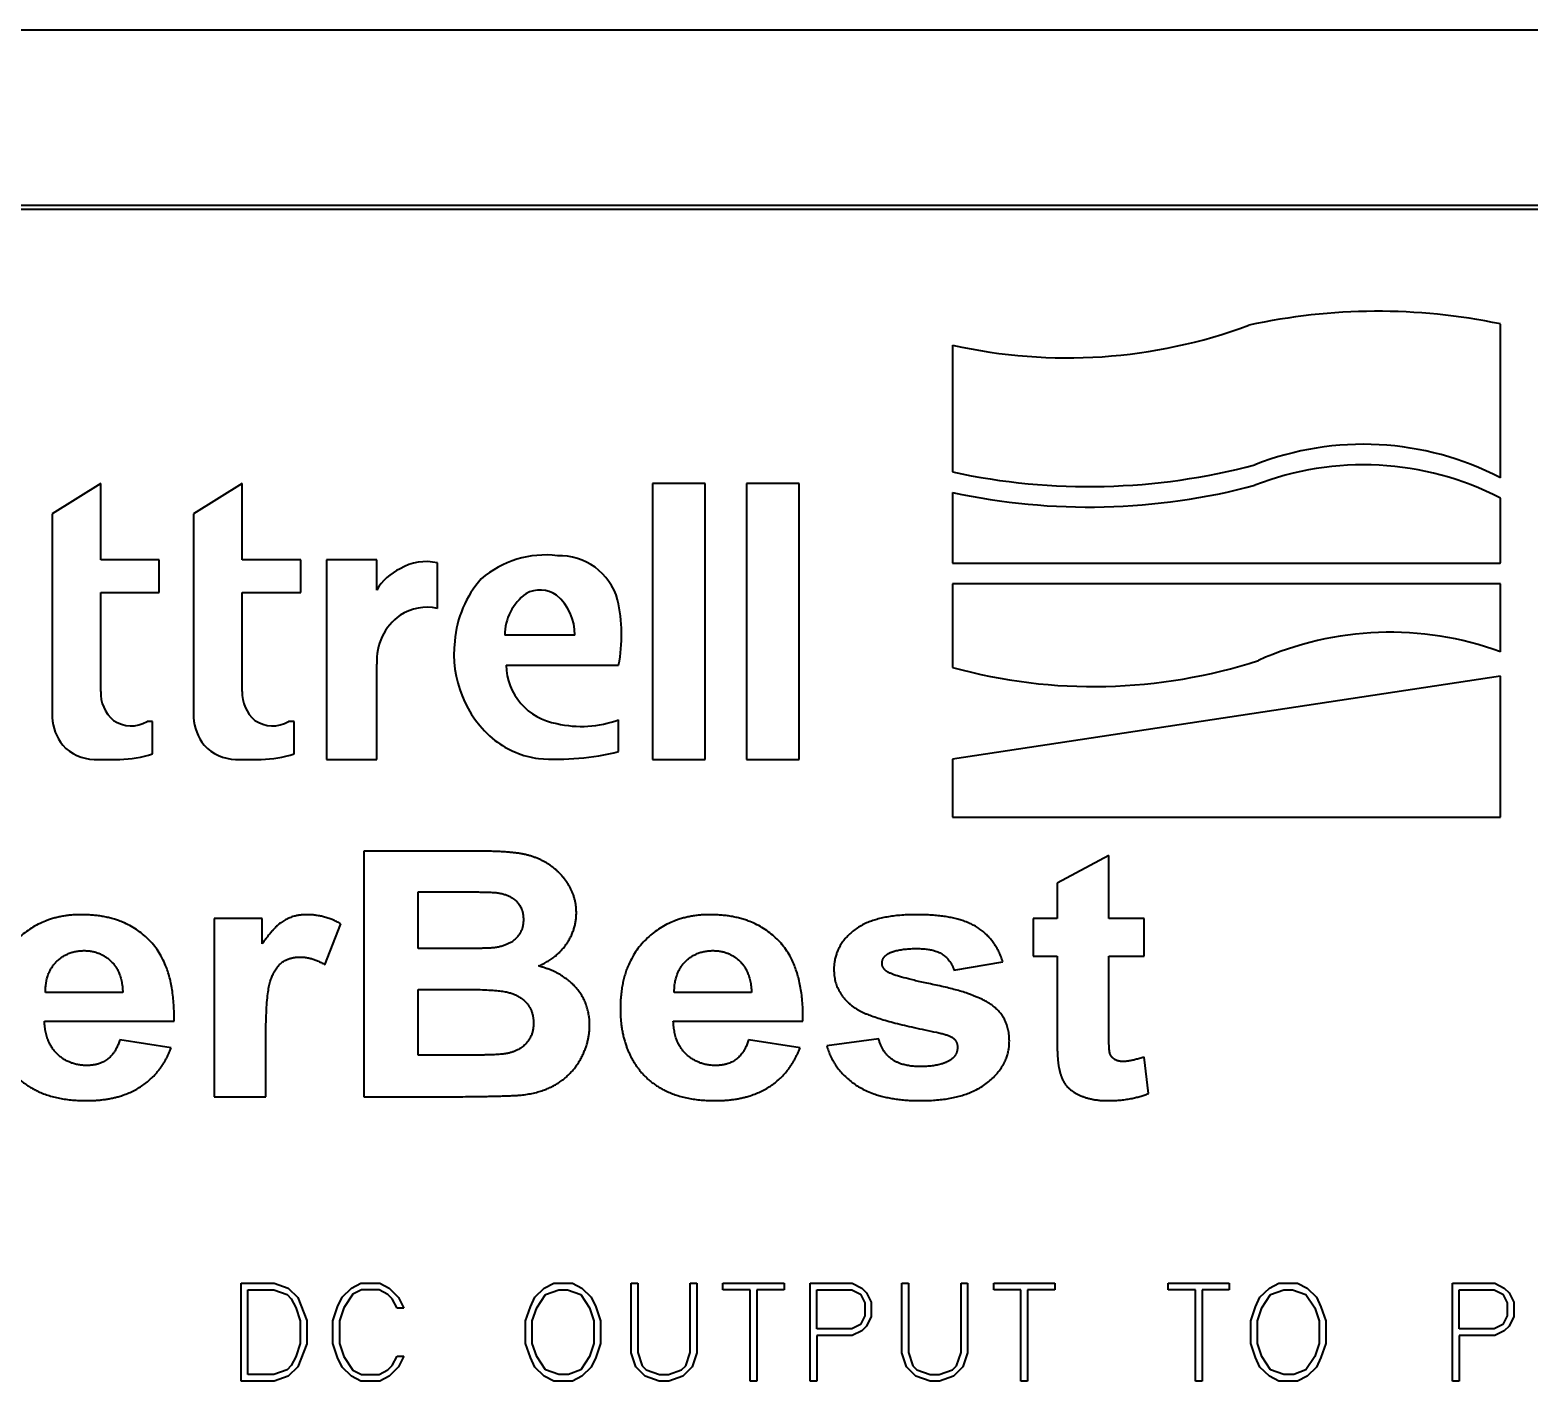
# Model space of a CAD drawing. Header units: millimetres. Extents: x 0 to 5887, y 0 to 4158.
# Drawn here: x 4992.88 to 5035.6, y 1687.42 to 1725.91 of the extents above; entities that cross this region are included whole.
import ezdxf

# ---------------------------------------------------------------- set-up
doc = ezdxf.new("R2010")
doc.units = ezdxf.units.MM
doc.header["$LTSCALE"] = 7
doc.layers.add('가시적인 것(ISO)', color=3, linetype='Continuous', lineweight=40)

msp = doc.modelspace()

# ---------------------------------------------------------------- linework, layer by layer
at = {"layer": '가시적인 것(ISO)'}
for p, q in [((4917.0357, 1725.9081), (5077.0357, 1725.9081)), ((5068.0275, 1720.9081), (4926.3155, 1720.9081)), ((4926.3941, 1720.8081), (5067.9488, 1720.8081)), ((5034.7868, 1713.1555), (5034.7868, 1717.533)), ((5019.1728, 1716.9334), (5019.1728, 1713.3191)), ((4994.8963, 1712.99), (4993.5095, 1712.1229)), ((4994.8963, 1710.8148), (4994.8963, 1712.99)), ((4998.9294, 1712.99), (4997.5427, 1712.1229)), ((4998.9294, 1710.8148), (4998.9294, 1712.99)), ((5012.1225, 1712.99), (5010.6199, 1712.99)), ((5010.6199, 1712.99), (5010.6199, 1705.1313)), ((5012.1225, 1705.1313), (5012.1225, 1712.99)), ((5014.7992, 1712.99), (5013.2965, 1712.99)), ((5013.2965, 1712.99), (5013.2965, 1705.1313)), ((5014.7992, 1705.1313), (5014.7992, 1712.99)), ((5019.1728, 1712.7359), (5019.1728, 1710.719)), ((5034.7868, 1710.7338), (5034.7868, 1712.5723)), ((4993.5095, 1712.1229), (4993.5095, 1706.3273)), ((4997.5427, 1712.1229), (4997.5427, 1706.3273)), ((4996.5625, 1710.8148), (4994.8963, 1710.8148)), ((4996.5625, 1709.8869), (4996.5625, 1710.8148)), ((5000.5956, 1710.8148), (4998.9294, 1710.8148)), ((5000.5956, 1709.8869), (5000.5956, 1710.8148)), ((5002.7628, 1710.8148), (5001.3284, 1710.8148)), ((5001.3284, 1710.8148), (5001.3284, 1705.1313)), ((5002.7628, 1709.955), (5002.7628, 1710.8148)), ((5004.4905, 1709.433), (5004.4905, 1710.7276)), ((5019.1728, 1710.719), (5034.7719, 1710.719)), ((5034.7719, 1710.719), (5034.7868, 1710.7338)), ((4994.8963, 1709.8869), (4996.5625, 1709.8869)), ((4994.8963, 1707.0687), (4994.8963, 1709.8869)), ((4998.9294, 1707.0687), (4998.9294, 1709.8869)), ((4998.9294, 1709.8869), (5000.5956, 1709.8869)), ((5019.1728, 1710.1358), (5019.1728, 1707.7488)), ((5034.7868, 1710.1358), (5019.1728, 1710.1358)), ((5034.7868, 1708.1979), (5034.7868, 1710.1358)), ((5008.4056, 1708.6673), (5006.413, 1708.6673)), ((5002.7628, 1705.1313), (5002.7628, 1707.8456)), ((5006.448, 1707.8154), (5009.6557, 1707.8154)), ((5034.7868, 1707.4983), (5019.1728, 1705.1349)), ((5034.7868, 1703.4823), (5034.7868, 1707.4983)), ((4996.3708, 1706.2057), (4996.2158, 1706.2057)), ((4996.3708, 1705.2897), (4996.3708, 1706.2057)), ((5000.4039, 1706.2057), (5000.249, 1706.2057)), ((5000.4039, 1705.2897), (5000.4039, 1706.2057)), ((5009.6561, 1705.3507), (5009.6561, 1706.2551)), ((4994.7063, 1705.1313), (4995.4352, 1705.1313)), ((4998.7395, 1705.1313), (4999.4684, 1705.1313)), ((5001.3284, 1705.1313), (5002.7628, 1705.1313)), ((5010.6199, 1705.1313), (5012.1225, 1705.1313)), ((5013.2965, 1705.1313), (5014.7992, 1705.1313)), ((5019.1728, 1705.1349), (5019.1728, 1703.4823)), ((5019.1728, 1703.4823), (5034.7868, 1703.4823)), ((5002.3902, 1702.5207), (5002.3902, 1695.5207)), ((5005.4634, 1702.5207), (5002.3902, 1702.5207)), ((5023.625, 1702.3927), (5022.1524, 1701.6031)), ((5023.625, 1700.5947), (5023.625, 1702.3927)), ((5003.9428, 1701.3576), (5004.8338, 1701.3576)), ((5003.9428, 1699.741), (5003.9428, 1701.3576)), ((5022.1524, 1701.6031), (5022.1524, 1700.5947)), ((4998.1272, 1700.5947), (4998.1272, 1695.5207)), ((4999.4984, 1700.5947), (4998.1272, 1700.5947)), ((4999.4984, 1699.8744), (4999.4984, 1700.5947)), ((5001.2858, 1699.2822), (5001.7393, 1700.4506)), ((5021.4748, 1700.5947), (5021.4748, 1699.5276)), ((5022.1524, 1700.5947), (5021.4748, 1700.5947)), ((5024.6333, 1700.5947), (5023.625, 1700.5947)), ((5024.6333, 1699.5276), (5024.6333, 1700.5947)), ((5004.9619, 1699.741), (5003.9428, 1699.741)), ((5019.2126, 1699.1274), (5020.6051, 1699.3622)), ((5021.4748, 1699.5276), (5022.1524, 1699.5276)), ((5022.1524, 1699.5276), (5022.1524, 1697.3134)), ((5023.625, 1699.5276), (5024.6333, 1699.5276)), ((5023.625, 1697.4841), (5023.625, 1699.5276)), ((4995.5236, 1698.4925), (4993.3201, 1698.4925)), ((5003.9428, 1698.5779), (5005.1966, 1698.5779)), ((5003.9428, 1696.7052), (5003.9428, 1698.5779)), ((5013.4451, 1698.4925), (5011.2416, 1698.4925)), ((4993.2934, 1697.6709), (4996.9855, 1697.6709)), ((5011.2149, 1697.6709), (5014.907, 1697.6709)), ((4996.9055, 1696.9133), (4995.4382, 1697.1373)), ((4999.5998, 1695.5207), (4999.5998, 1697.084)), ((5014.8269, 1696.9133), (5013.3597, 1697.1373)), ((5017.0678, 1697.1747), (5015.5899, 1696.972)), ((5005.3833, 1696.7052), (5003.9428, 1696.7052)), ((5024.7561, 1695.6114), (5024.6333, 1696.6518)), ((4998.1272, 1695.5207), (4999.5998, 1695.5207)), ((5002.3902, 1695.5207), (5005.0045, 1695.5207)), ((4998.896, 1690.2055), (4999.8382, 1690.2055)), ((4998.896, 1687.4229), (4998.896, 1690.2055)), ((4999.8382, 1690.2055), (5000.2394, 1690.0709)), ((5002.0435, 1690.0709), (5002.3128, 1690.2055)), ((5002.3128, 1690.2055), (5002.846, 1690.2055)), ((5002.846, 1690.2055), (5003.1178, 1690.0709)), ((5007.5363, 1690.0709), (5007.8055, 1690.2055)), ((5007.8055, 1690.2055), (5008.3387, 1690.2055)), ((5008.3387, 1690.2055), (5008.6105, 1690.0709)), ((5010.0109, 1690.2055), (5010.1999, 1690.2055)), ((5010.0109, 1688.2253), (5010.0109, 1690.2055)), ((5010.1999, 1690.2055), (5010.1999, 1688.2356)), ((5011.6986, 1690.2055), (5011.8875, 1690.2055)), ((5011.6986, 1688.2356), (5011.6986, 1690.2055)), ((5011.8875, 1690.2055), (5011.8875, 1688.2253)), ((5012.6304, 1690.2055), (5014.3725, 1690.2055)), ((5012.6304, 1690.0165), (5012.6304, 1690.2055)), ((5014.3725, 1690.2055), (5014.3725, 1690.0165)), ((5015.1128, 1690.2055), (5016.3164, 1690.2055)), ((5015.1128, 1687.4229), (5015.1128, 1690.2055)), ((5016.3164, 1690.2055), (5016.5882, 1690.0709)), ((5017.7272, 1690.2055), (5017.9161, 1690.2055)), ((5017.7272, 1688.2253), (5017.7272, 1690.2055)), ((5017.9161, 1690.2055), (5017.9161, 1688.2356)), ((5019.4148, 1690.2055), (5019.6038, 1690.2055)), ((5019.4148, 1688.2356), (5019.4148, 1690.2055)), ((5019.6038, 1690.2055), (5019.6038, 1688.2253)), ((5020.3467, 1690.2055), (5022.0888, 1690.2055)), ((5020.3467, 1690.0165), (5020.3467, 1690.2055)), ((5022.0888, 1690.2055), (5022.0888, 1690.0165)), ((5025.3192, 1690.2055), (5027.0612, 1690.2055)), ((5025.3192, 1690.0165), (5025.3192, 1690.2055)), ((5027.0612, 1690.2055), (5027.0612, 1690.0165)), ((5028.2027, 1690.0709), (5028.4719, 1690.2055)), ((5028.4719, 1690.2055), (5029.0052, 1690.2055)), ((5029.0052, 1690.2055), (5029.277, 1690.0709)), ((5033.4237, 1690.2055), (5034.6274, 1690.2055)), ((5033.4237, 1687.4229), (5033.4237, 1690.2055)), ((5034.6274, 1690.2055), (5034.8991, 1690.0709)), ((4999.0849, 1690.0165), (4999.8304, 1690.0165)), ((4999.0849, 1687.6118), (4999.0849, 1690.0165)), ((4999.8304, 1690.0165), (5000.2083, 1689.8897)), ((5000.2083, 1689.8897), (5000.3274, 1689.768)), ((5000.2394, 1690.0709), (5000.5112, 1689.8017)), ((5000.3274, 1689.768), (5000.4568, 1689.5169)), ((5000.5112, 1689.8017), (5000.7726, 1689.1442)), ((5001.6475, 1689.5377), (5001.7769, 1689.8069)), ((5001.7769, 1689.8069), (5002.0435, 1690.0709)), ((5002.0798, 1689.8949), (5001.8287, 1689.5118)), ((5002.3283, 1690.0165), (5002.0798, 1689.8949)), ((5002.833, 1690.0165), (5002.3283, 1690.0165)), ((5003.0789, 1689.8897), (5002.833, 1690.0165)), ((5003.2032, 1689.768), (5003.0789, 1689.8897)), ((5003.1178, 1690.0709), (5003.3844, 1689.8043)), ((5003.3404, 1689.4962), (5003.2032, 1689.768)), ((5003.3844, 1689.8043), (5003.5371, 1689.4962)), ((5007.1403, 1689.5377), (5007.2671, 1689.8069)), ((5007.2671, 1689.8069), (5007.5363, 1690.0709)), ((5007.3215, 1689.5118), (5007.5725, 1689.8897)), ((5007.5725, 1689.8897), (5007.9479, 1690.0165)), ((5007.9479, 1690.0165), (5008.199, 1690.0165)), ((5008.199, 1690.0165), (5008.5743, 1689.8897)), ((5008.5743, 1689.8897), (5008.828, 1689.5118)), ((5008.6105, 1690.0709), (5008.8771, 1689.8069)), ((5008.8771, 1689.8069), (5009.0066, 1689.5377)), ((5013.407, 1690.0165), (5012.6304, 1690.0165)), ((5013.407, 1687.4229), (5013.407, 1690.0165)), ((5014.3725, 1690.0165), (5013.5959, 1690.0165)), ((5013.5959, 1690.0165), (5013.5959, 1687.4229)), ((5015.3018, 1690.0165), (5016.3009, 1690.0165)), ((5015.3018, 1688.9086), (5015.3018, 1690.0165)), ((5016.3009, 1690.0165), (5016.5468, 1689.8949)), ((5016.5468, 1689.8949), (5016.6685, 1689.649)), ((5016.5882, 1690.0709), (5016.7254, 1689.9363)), ((5016.7254, 1689.9363), (5016.8574, 1689.6645)), ((5021.1232, 1690.0165), (5020.3467, 1690.0165)), ((5021.1232, 1687.4229), (5021.1232, 1690.0165)), ((5022.0888, 1690.0165), (5021.3122, 1690.0165)), ((5021.3122, 1690.0165), (5021.3122, 1687.4229)), ((5026.0957, 1690.0165), (5025.3192, 1690.0165)), ((5026.0957, 1687.4229), (5026.0957, 1690.0165)), ((5027.0612, 1690.0165), (5026.2847, 1690.0165)), ((5026.2847, 1690.0165), (5026.2847, 1687.4229)), ((5027.8067, 1689.5377), (5027.9335, 1689.8069)), ((5027.9335, 1689.8069), (5028.2027, 1690.0709)), ((5027.9879, 1689.5118), (5028.239, 1689.8897)), ((5028.239, 1689.8897), (5028.6143, 1690.0165)), ((5028.6143, 1690.0165), (5028.8654, 1690.0165)), ((5028.8654, 1690.0165), (5029.2407, 1689.8897)), ((5029.2407, 1689.8897), (5029.4944, 1689.5118)), ((5029.277, 1690.0709), (5029.5436, 1689.8069)), ((5029.5436, 1689.8069), (5029.673, 1689.5377)), ((5033.6127, 1690.0165), (5034.6118, 1690.0165)), ((5033.6127, 1688.9086), (5033.6127, 1690.0165)), ((5034.6118, 1690.0165), (5034.8577, 1689.8949)), ((5034.8577, 1689.8949), (5034.9794, 1689.649)), ((5034.8991, 1690.0709), (5035.0363, 1689.9363)), ((5035.0363, 1689.9363), (5035.1683, 1689.6645)), ((5000.4568, 1689.5169), (5000.5836, 1689.1338)), ((5001.5129, 1689.1416), (5001.6475, 1689.5377)), ((5001.8287, 1689.5118), (5001.7019, 1689.1338)), ((5003.5371, 1689.4962), (5003.3404, 1689.4962)), ((5007.0057, 1689.1416), (5007.1403, 1689.5377)), ((5007.1946, 1689.1338), (5007.3215, 1689.5118)), ((5008.828, 1689.5118), (5008.9522, 1689.1338)), ((5009.0066, 1689.5377), (5009.1412, 1689.1416)), ((5016.6685, 1689.649), (5016.6685, 1689.2762)), ((5016.8574, 1689.6645), (5016.8574, 1689.2607)), ((5027.6721, 1689.1416), (5027.8067, 1689.5377)), ((5027.8611, 1689.1338), (5027.9879, 1689.5118)), ((5029.4944, 1689.5118), (5029.6186, 1689.1338)), ((5029.673, 1689.5377), (5029.8076, 1689.1416)), ((5034.9794, 1689.649), (5034.9794, 1689.2762)), ((5035.1683, 1689.6645), (5035.1683, 1689.2607)), ((5000.5836, 1689.1338), (5000.5836, 1688.4945)), ((5000.7726, 1689.1442), (5000.7726, 1688.4841)), ((5001.5129, 1688.4867), (5001.5129, 1689.1416)), ((5001.7019, 1689.1338), (5001.7019, 1688.4945)), ((5007.0057, 1688.4867), (5007.0057, 1689.1416)), ((5007.1946, 1688.4945), (5007.1946, 1689.1338)), ((5008.9522, 1689.1338), (5008.9522, 1688.4945)), ((5009.1412, 1689.1416), (5009.1412, 1688.4867)), ((5016.3009, 1688.9086), (5015.3018, 1688.9086)), ((5016.5468, 1689.0303), (5016.3009, 1688.9086)), ((5016.6685, 1689.2762), (5016.5468, 1689.0303)), ((5016.7254, 1688.9889), (5016.5882, 1688.8543)), ((5016.8574, 1689.2607), (5016.7254, 1688.9889)), ((5027.6721, 1688.4867), (5027.6721, 1689.1416)), ((5027.8611, 1688.4945), (5027.8611, 1689.1338)), ((5029.6186, 1689.1338), (5029.6186, 1688.4945)), ((5029.8076, 1689.1416), (5029.8076, 1688.4867)), ((5034.6118, 1688.9086), (5033.6127, 1688.9086)), ((5034.8577, 1689.0303), (5034.6118, 1688.9086)), ((5034.9794, 1689.2762), (5034.8577, 1689.0303)), ((5035.0363, 1688.9889), (5034.8991, 1688.8543)), ((5035.1683, 1689.2607), (5035.0363, 1688.9889)), ((5000.5836, 1688.4945), (5000.4568, 1688.1114)), ((5000.7726, 1688.4841), (5000.5112, 1687.8267)), ((5001.6475, 1688.0907), (5001.5129, 1688.4867)), ((5001.7019, 1688.4945), (5001.8287, 1688.1166)), ((5007.1403, 1688.0907), (5007.0057, 1688.4867)), ((5007.3215, 1688.1166), (5007.1946, 1688.4945)), ((5008.9522, 1688.4945), (5008.828, 1688.1166)), ((5009.1412, 1688.4867), (5009.0066, 1688.0907)), ((5015.3018, 1688.7197), (5015.3018, 1687.4229)), ((5016.3164, 1688.7197), (5015.3018, 1688.7197)), ((5016.5882, 1688.8543), (5016.3164, 1688.7197)), ((5027.8067, 1688.0907), (5027.6721, 1688.4867)), ((5027.9879, 1688.1166), (5027.8611, 1688.4945)), ((5029.6186, 1688.4945), (5029.4944, 1688.1166)), ((5029.8076, 1688.4867), (5029.673, 1688.0907)), ((5033.6127, 1688.7197), (5033.6127, 1687.4229)), ((5034.6274, 1688.7197), (5033.6127, 1688.7197)), ((5034.8991, 1688.8543), (5034.6274, 1688.7197)), ((5000.4568, 1688.1114), (5000.3274, 1687.8603)), ((5001.7769, 1687.8215), (5001.6475, 1688.0907)), ((5001.8287, 1688.1166), (5002.0798, 1687.7361)), ((5003.2032, 1687.8603), (5003.3404, 1688.1321)), ((5003.3404, 1688.1321), (5003.5371, 1688.1321)), ((5003.5371, 1688.1321), (5003.3844, 1687.8241)), ((5007.2671, 1687.8215), (5007.1403, 1688.0907)), ((5007.5725, 1687.7387), (5007.3215, 1688.1166)), ((5008.828, 1688.1166), (5008.5743, 1687.7387)), ((5009.0066, 1688.0907), (5008.8771, 1687.8215)), ((5010.1429, 1687.8267), (5010.0109, 1688.2253)), ((5010.1999, 1688.2356), (5010.3267, 1687.8577)), ((5011.5717, 1687.8577), (5011.6986, 1688.2356)), ((5011.8875, 1688.2253), (5011.7529, 1687.8267)), ((5017.8592, 1687.8267), (5017.7272, 1688.2253)), ((5017.9161, 1688.2356), (5018.043, 1687.8577)), ((5019.288, 1687.8577), (5019.4148, 1688.2356)), ((5019.6038, 1688.2253), (5019.4692, 1687.8267)), ((5027.9335, 1687.8215), (5027.8067, 1688.0907)), ((5028.239, 1687.7387), (5027.9879, 1688.1166)), ((5029.4944, 1688.1166), (5029.2407, 1687.7387)), ((5029.673, 1688.0907), (5029.5436, 1687.8215)), ((4999.8304, 1687.6118), (4999.0849, 1687.6118)), ((5000.2083, 1687.7387), (4999.8304, 1687.6118)), ((5000.3274, 1687.8603), (5000.2083, 1687.7387)), ((5000.5112, 1687.8267), (5000.2394, 1687.5575)), ((5002.0435, 1687.5575), (5001.7769, 1687.8215)), ((5002.0798, 1687.7361), (5002.3283, 1687.6118)), ((5002.3283, 1687.6118), (5002.833, 1687.6118)), ((5002.833, 1687.6118), (5003.0789, 1687.7387)), ((5003.0789, 1687.7387), (5003.2032, 1687.8603)), ((5003.3844, 1687.8241), (5003.1178, 1687.5575)), ((5007.5363, 1687.5575), (5007.2671, 1687.8215)), ((5007.9479, 1687.6118), (5007.5725, 1687.7387)), ((5008.23, 1687.6118), (5007.9479, 1687.6118)), ((5008.5743, 1687.7387), (5008.23, 1687.6118)), ((5008.8771, 1687.8215), (5008.6105, 1687.5575)), ((5010.4147, 1687.5575), (5010.1429, 1687.8267)), ((5010.3267, 1687.8577), (5010.4432, 1687.7387)), ((5010.4432, 1687.7387), (5010.8237, 1687.6118)), ((5010.8237, 1687.6118), (5011.0748, 1687.6118)), ((5011.0748, 1687.6118), (5011.4527, 1687.7387)), ((5011.4527, 1687.7387), (5011.5717, 1687.8577)), ((5011.7529, 1687.8267), (5011.4837, 1687.5575)), ((5018.131, 1687.5575), (5017.8592, 1687.8267)), ((5018.043, 1687.8577), (5018.1594, 1687.7387)), ((5018.1594, 1687.7387), (5018.5399, 1687.6118)), ((5018.5399, 1687.6118), (5018.791, 1687.6118)), ((5018.791, 1687.6118), (5019.1689, 1687.7387)), ((5019.1689, 1687.7387), (5019.288, 1687.8577)), ((5019.4692, 1687.8267), (5019.2, 1687.5575)), ((5028.2027, 1687.5575), (5027.9335, 1687.8215)), ((5028.6143, 1687.6118), (5028.239, 1687.7387)), ((5028.8965, 1687.6118), (5028.6143, 1687.6118)), ((5029.2407, 1687.7387), (5028.8965, 1687.6118)), ((5029.5436, 1687.8215), (5029.277, 1687.5575)), ((4999.8382, 1687.4229), (4998.896, 1687.4229)), ((5000.2394, 1687.5575), (4999.8382, 1687.4229)), ((5002.3128, 1687.4229), (5002.0435, 1687.5575)), ((5002.846, 1687.4229), (5002.3128, 1687.4229)), ((5003.1178, 1687.5575), (5002.846, 1687.4229)), ((5007.8055, 1687.4229), (5007.5363, 1687.5575)), ((5008.3387, 1687.4229), (5007.8055, 1687.4229)), ((5008.6105, 1687.5575), (5008.3387, 1687.4229)), ((5010.8159, 1687.4229), (5010.4147, 1687.5575)), ((5011.0825, 1687.4229), (5010.8159, 1687.4229)), ((5011.4837, 1687.5575), (5011.0825, 1687.4229)), ((5013.5959, 1687.4229), (5013.407, 1687.4229)), ((5015.3018, 1687.4229), (5015.1128, 1687.4229)), ((5018.5322, 1687.4229), (5018.131, 1687.5575)), ((5018.7988, 1687.4229), (5018.5322, 1687.4229)), ((5019.2, 1687.5575), (5018.7988, 1687.4229)), ((5021.3122, 1687.4229), (5021.1232, 1687.4229)), ((5026.2847, 1687.4229), (5026.0957, 1687.4229)), ((5028.4719, 1687.4229), (5028.2027, 1687.5575)), ((5029.0052, 1687.4229), (5028.4719, 1687.4229)), ((5029.277, 1687.5575), (5029.0052, 1687.4229)), ((5033.6127, 1687.4229), (5033.4237, 1687.4229))]:
    msp.add_line(p, q, dxfattribs=at)
for centre, radius, start, end in [((5031.285, 1700.8065), 17.0892, 78.17572, 102.40652), ((5022.4447, 1731.429), 14.8603, 257.28046, 290.35432), ((5030.8824, 1705.6122), 8.4939, 62.63409, 111.33375), ((5023.0596, 1731.2116), 18.3098, 257.74416, 284.98003), ((5030.8824, 1705.029), 8.4939, 62.63409, 111.33375), ((5023.0596, 1730.6284), 18.3098, 257.74416, 284.98003), ((5004.1653, 1709.3352), 1.4299, 76.85336, 121.09364), ((5007.5727, 1708.1428), 2.8104, 83.11332, 130.6602), ((5007.968, 1709.2072), 1.7267, 15.90031, 91.93794), ((5004.0352, 1709.2248), 1.467, 114.49942, 150.14949), ((5008.0405, 1708.2452), 3.0666, 138.56267, 175.24796), ((5007.875, 1708.669), 1.4619, 126.1566, 180.06837), ((5007.4164, 1709.1412), 0.8154, 54.7311, 119.70216), ((5004.2014, 1708.0201), 1.4422, 78.4388, 122.48735), ((5006.9766, 1708.7049), 1.4296, 358.49196, 50.42968), ((5005.2631, 1708.6842), 4.4777, 348.81217, 12.85224), ((5004.3567, 1707.9387), 1.5966, 125.62057, 183.34245), ((5031.6458, 1699.5501), 9.2006, 70.03835, 114.0913), ((5008.1293, 1708.1256), 3.1671, 173.22556, 230.87457), ((5008.1748, 1707.8545), 1.7273, 181.29719, 260.60671), ((5023.1978, 1722.3629), 15.1582, 254.60149, 288.03275), ((4995.9121, 1707.0205), 1.017, 177.28106, 229.87279), ((4999.9453, 1707.0205), 1.017, 177.28106, 229.87279), ((4994.9051, 1706.4031), 1.3976, 183.10579, 218.52607), ((4995.7659, 1706.9891), 0.9035, 235.6934, 299.86944), ((4998.9383, 1706.4031), 1.3976, 183.10579, 218.52607), ((4999.7991, 1706.9891), 0.9035, 235.6934, 299.86944), ((5008.5978, 1709.1795), 3.11, 256.89949, 289.89415), ((5007.7406, 1707.7974), 2.6688, 232.90264, 262.10531), ((4994.7372, 1706.398), 1.2671, 223.08005, 268.60336), ((4995.3771, 1708.3166), 3.1859, 271.04566, 288.17364), ((4998.7704, 1706.398), 1.2671, 223.08005, 268.60336), ((4999.4103, 1708.3166), 3.1859, 271.04566, 288.17364), ((5007.8934, 1712.4604), 7.3249, 265.93404, 283.92445)]:
    msp.add_arc(centre, radius, start, end, dxfattribs=at)
for points in [[(5008.4512, 1700.7601), (5008.4512, 1701.2136), (5007.9817, 1701.9445), (5007.2721, 1702.382), (5006.3757, 1702.5207), (5005.4634, 1702.5207)], [(5004.8338, 1701.3576), (5005.9276, 1701.3576), (5006.1623, 1701.3363)], [(5006.1623, 1701.3363), (5006.5465, 1701.2883), (5006.9413, 1700.8881), (5006.9413, 1700.5627)], [(4994.3391, 1700.7067), (4993.2294, 1700.7067), (4991.7835, 1699.2822), (4991.7835, 1698.0177)], [(4996.9855, 1697.6709), (4997.0175, 1699.2128), (4995.5823, 1700.7067), (4994.3391, 1700.7067)], [(5000.7683, 1700.7067), (5000.4108, 1700.7067), (4999.8506, 1700.3866), (4999.4984, 1699.8744)], [(5001.7393, 1700.4506), (5001.2698, 1700.7067), (5000.7683, 1700.7067)], [(5006.9413, 1700.5627), (5006.9413, 1700.2212), (5006.4878, 1699.8104), (5006.0876, 1699.7623)], [(5007.3734, 1699.2448), (5007.8696, 1699.4529), (5008.4512, 1700.2692), (5008.4512, 1700.7601)], [(5012.2606, 1700.7067), (5011.1509, 1700.7067), (5009.705, 1699.2822), (5009.705, 1698.0177)], [(5014.907, 1697.6709), (5014.939, 1699.2128), (5013.5038, 1700.7067), (5012.2606, 1700.7067)], [(5018.1402, 1700.7067), (5016.9344, 1700.7067), (5015.7926, 1699.8104), (5015.7926, 1699.1488)], [(5020.6051, 1699.3622), (5020.3971, 1700.0291), (5019.282, 1700.7067), (5018.1402, 1700.7067)], [(4993.6295, 1699.3622), (4993.9443, 1699.6823), (4994.4245, 1699.6823)], [(4994.4245, 1699.6823), (4994.878, 1699.6823), (4995.5076, 1699.0741), (4995.5236, 1698.4925)], [(5006.0876, 1699.7623), (5005.8689, 1699.741), (5004.9619, 1699.741)], [(5011.551, 1699.3622), (5011.8658, 1699.6823), (5012.346, 1699.6823)], [(5012.346, 1699.6823), (5012.7995, 1699.6823), (5013.4291, 1699.0741), (5013.4451, 1698.4925)], [(5017.1638, 1699.3195), (5017.1638, 1699.4902), (5017.3292, 1699.5916)], [(5017.3292, 1699.5916), (5017.5853, 1699.741), (5018.1669, 1699.741)], [(5018.1669, 1699.741), (5018.6257, 1699.741), (5019.1219, 1699.4262), (5019.2126, 1699.1274)], [(4993.3201, 1698.4925), (4993.3147, 1699.0421), (4993.6295, 1699.3622)], [(4999.5998, 1697.084), (4999.5998, 1698.3805), (4999.8452, 1699.1915), (5000.2774, 1699.5009), (5000.5869, 1699.5009)], [(5000.5869, 1699.5009), (5000.9123, 1699.5009), (5001.2858, 1699.2822)], [(5008.83, 1697.5535), (5008.83, 1698.1617), (5008.0777, 1699.0581), (5007.3734, 1699.2448)], [(5011.2416, 1698.4925), (5011.2362, 1699.0421), (5011.551, 1699.3622)], [(5015.7926, 1699.1488), (5015.7926, 1698.4232), (5016.4542, 1698.0123)], [(5017.3132, 1699.0794), (5017.1638, 1699.1808), (5017.1638, 1699.3195)], [(5020.333, 1698.1031), (5019.8635, 1698.4605), (5017.5106, 1698.946), (5017.3132, 1699.0794)], [(5005.1966, 1698.5779), (5006.2583, 1698.5779), (5006.8933, 1698.3752), (5007.2294, 1697.9377), (5007.2294, 1697.6229)], [(5009.705, 1698.0177), (5009.705, 1696.9666), (5010.2545, 1696.273)], [(5016.4542, 1698.0123), (5016.9291, 1697.7136), (5018.7164, 1697.3561)], [(5020.7919, 1697.1053), (5020.7919, 1697.7456), (5020.333, 1698.1031)], [(4994.4992, 1696.4117), (4993.9923, 1696.4117), (4993.3094, 1697.0733), (4993.2934, 1697.6709)], [(5007.2294, 1697.6229), (5007.2294, 1697.2494), (5006.7919, 1696.8066), (5006.4451, 1696.7479)], [(5006.8772, 1695.5688), (5007.4962, 1695.6328), (5008.3445, 1696.1716), (5008.83, 1697.0733), (5008.83, 1697.5535)], [(5012.4207, 1696.4117), (5011.9138, 1696.4117), (5011.2309, 1697.0733), (5011.2149, 1697.6709)], [(5024.0358, 1696.5238), (5023.8864, 1696.5238), (5023.6837, 1696.6572), (5023.625, 1696.8652), (5023.625, 1697.4841)], [(4995.4382, 1697.1373), (4995.3155, 1696.7532), (4994.846, 1696.4117), (4994.4992, 1696.4117)], [(5013.3597, 1697.1373), (5013.237, 1696.7532), (5012.7675, 1696.4117), (5012.4207, 1696.4117)], [(5018.2576, 1696.3797), (5017.7401, 1696.3797), (5017.1638, 1696.7852), (5017.0678, 1697.1747)], [(5018.2576, 1695.4087), (5019.5114, 1695.4087), (5020.7919, 1696.4117), (5020.7919, 1697.1053)], [(5018.7164, 1697.3561), (5019.1006, 1697.2761), (5019.2073, 1697.18)], [(5019.2073, 1697.18), (5019.314, 1697.0787), (5019.314, 1696.9293)], [(5022.1524, 1697.3134), (5022.1524, 1696.6038), (5022.2004, 1696.3691)], [(4994.4832, 1695.4087), (4995.4009, 1695.4087), (4996.6227, 1696.177), (4996.9055, 1696.9133)], [(5006.4451, 1696.7479), (5006.221, 1696.7052), (5005.3833, 1696.7052)], [(5012.4047, 1695.4087), (5013.3224, 1695.4087), (5014.5442, 1696.177), (5014.8269, 1696.9133)], [(5015.5899, 1696.972), (5015.7926, 1696.2517), (5017.1212, 1695.4087), (5018.2576, 1695.4087)], [(5019.314, 1696.9293), (5019.314, 1696.7052), (5019.1219, 1696.5718)], [(5024.6333, 1696.6518), (5024.2385, 1696.5238), (5024.0358, 1696.5238)], [(4992.333, 1696.273), (4993.032, 1695.4087), (4994.4832, 1695.4087)], [(5010.2545, 1696.273), (5010.9535, 1695.4087), (5012.4047, 1695.4087)], [(5019.1219, 1696.5718), (5018.8338, 1696.3797), (5018.2576, 1696.3797)], [(5022.2004, 1696.3691), (5022.2591, 1696.0383), (5022.5579, 1695.6541), (5023.1928, 1695.4087), (5023.5929, 1695.4087)], [(5005.0045, 1695.5207), (5006.4931, 1695.5314), (5006.8772, 1695.5688)], [(5023.5929, 1695.4087), (5024.2439, 1695.4087), (5024.7561, 1695.6114)]]:
    msp.add_open_spline(points, degree=2, dxfattribs=at)

doc.saveas('drawing.dxf')
